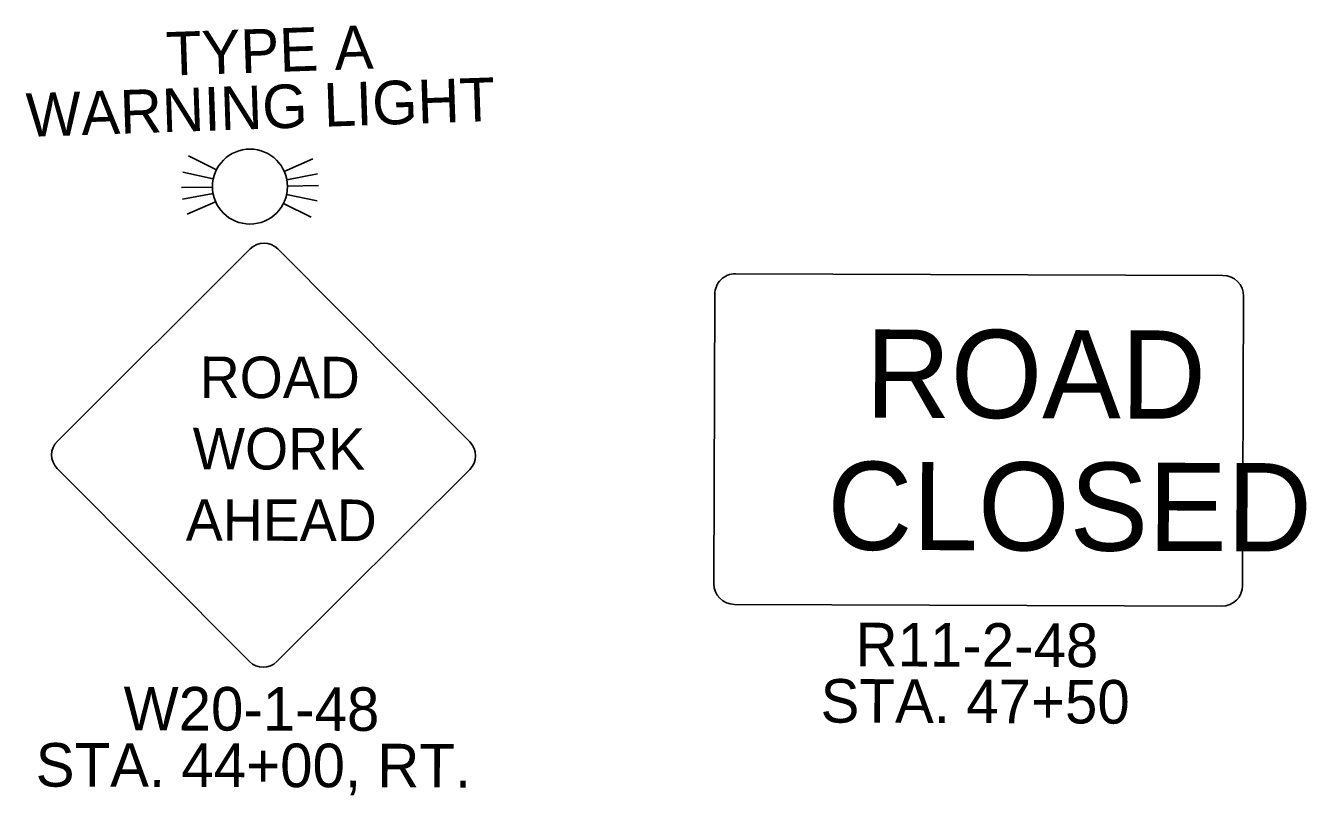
# Model space of a CAD drawing. Extents: x -38.5 to 34, y -4 to 22.
# Drawn here: x -31.773 to -27.656, y -4.036 to -1.563 of the extents above; entities that cross this region are included whole.
import ezdxf

# ---------------------------------------------------------------- set-up
doc = ezdxf.new("R2010")
doc.units = 0
doc.layers.add('MT_P_Drums', color=7, linetype='Continuous')
doc.layers.add('MT_P_Work_Area', color=7, linetype='Continuous')

msp = doc.modelspace()

# ---------------------------------------------------------------- linework, layer by layer
at = {"layer": 'MT_P_Work_Area'}
for p, q in [((-31.1595, -2.0263), (-31.2489, -1.9816)), ((-30.8499, -1.9915), (-30.9415, -2.0317)), ((-31.1696, -2.0551), (-31.2674, -2.0343)), ((-30.835, -2.0396), (-30.9333, -2.058)), ((-31.1722, -2.082), (-31.2722, -2.0835)), ((-30.8313, -2.0769), (-30.9313, -2.0784)), ((-31.1701, -2.1024), (-31.2684, -2.1208)), ((-31.162, -2.1287), (-31.2536, -2.1689)), ((-30.8546, -2.1789), (-30.944, -2.1341)), ((-30.8361, -2.1261), (-30.9339, -2.1053))]:
    msp.add_line(p, q, dxfattribs=at)
for points in [[(-31.6708, -2.8976), (-31.0507, -2.2802)], [(-30.9624, -2.2804), (-30.345, -2.9005)], [(-27.9239, -2.3655), (-29.4907, -2.36)], [(-29.5575, -2.4264), (-29.5608, -3.3557)], [(-27.8608, -3.3617), (-27.8575, -2.4323)], [(-31.0536, -3.606), (-31.671, -2.986)], [(-30.3452, -2.9889), (-30.9652, -3.6062)], [(-29.4944, -3.4225), (-27.9276, -3.428)]]:
    msp.add_lwpolyline(points, dxfattribs=at)
msp.add_circle((-31.0517, -2.0802), 0.1205, dxfattribs=at)
for centre, radius, start, end in [((-31.0066, -2.3245), 0.0625, 44.875, 134.875), ((-29.4909, -2.4266), 0.0666, 89.7992, 179.7992), ((-27.9241, -2.4321), 0.0666, 359.7992, 89.7992), ((-31.6267, -2.9419), 0.0625, 134.875, 224.875), ((-30.3893, -2.9446), 0.0625, 314.875, 44.875), ((-29.4942, -3.356), 0.0666, 179.7992, 269.7992), ((-27.9274, -3.3614), 0.0666, 269.7992, 359.7992), ((-31.0093, -3.5619), 0.0625, 224.875, 314.875)]:
    msp.add_arc(centre, radius, start, end, dxfattribs=at)

# ---------------------------------------------------------------- texts
at = {"layer": 'MT_P_Drums'}
for s, rotation, p in [('TYPE A', 1.9651, (-31.3189, -1.7241)), ('WARNING LIGHT', 1.9651, (-31.7688, -1.9208)), ('R11-2-48', 359.7992, (-29.1053, -3.6213)), ('STA. 47+50', 359.7992, (-29.2176, -3.8021)), ('W20-1-48', 359.875, (-31.4578, -3.8272)), ('STA. 44+00, RT.', 359.875, (-31.7404, -4.0078))]:
    msp.add_text(s, height=0.14, rotation=rotation, dxfattribs=at).set_placement(p)
at = {"layer": 'MT_P_Work_Area'}
for s, height, rotation, p in [('ROAD', 0.28333, 359.7992, (-29.0734, -2.8224)), ('ROAD', 0.13327, 359.875, (-31.2134, -2.7593)), ('WORK', 0.13327, 359.875, (-31.2358, -2.9885)), ('CLOSED', 0.28333, 359.7992, (-29.1964, -3.247)), ('AHEAD', 0.13327, 359.875, (-31.258, -3.2176))]:
    msp.add_text(s, height=height, rotation=rotation, dxfattribs=at).set_placement(p)

doc.saveas('drawing.dxf')
